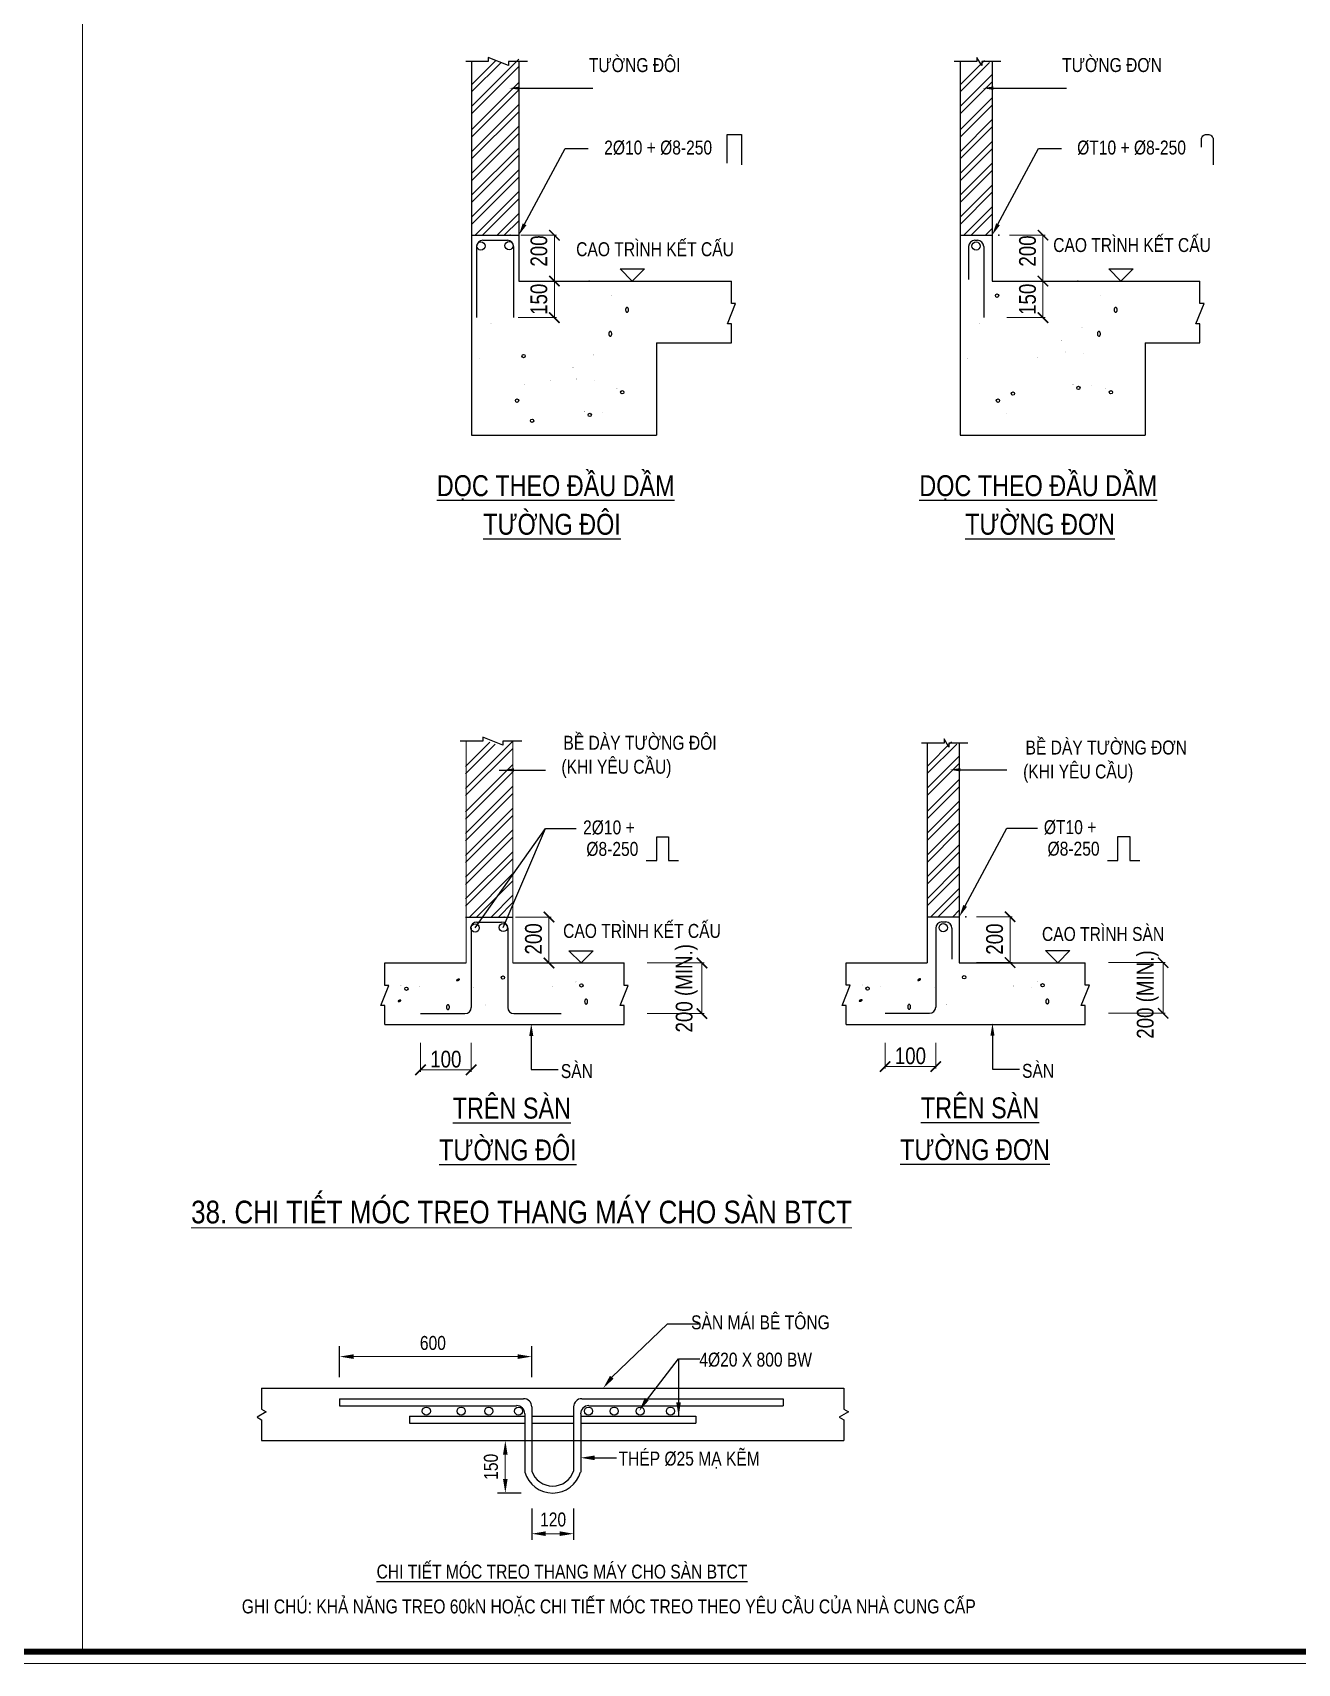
# Model space of a CAD drawing. Header units: millimetres. Extents: x -88960 to 836140, y 175458 to 320791.
# Drawn here: x 204716 to 226078, y 176958 to 204501 of the extents above; entities that cross this region are included whole.
import ezdxf
from ezdxf.enums import TextEntityAlignment as Align

# ---------------------------------------------------------------- set-up
doc = ezdxf.new("R2010")
doc.units = ezdxf.units.MM
doc.header["$LTSCALE"] = 1000
doc.layers.get('0').update_dxf_attribs({"linetype": 'CONTINUOUS'})
doc.layers.get('DEFPOINTS').update_dxf_attribs({"linetype": 'CONTINUOUS'})
for name, color, linetype, lineweight in [('Ap0314_Kh', 253, 'CONTINUOUS', 15), ('DBAO', 2, 'CONTINUOUS', 13), ('KTH', 154, 'CONTINUOUS', 15), ('TEXT', 1, 'CONTINUOUS', 15)]:
    doc.layers.add(name, color=color, linetype=linetype, lineweight=lineweight)
for name, color, linetype in [('BRICK', 1, 'CONTINUOUS'), ('CONC', 7, 'CONTINUOUS'), ('DIM', 1, 'CONTINUOUS'), ('EXT', 7, 'CONTINUOUS'), ('REBAR', 1, 'CONTINUOUS'), ('REINFT', 4, 'CONTINUOUS'), ('S-_ANOT----_A-', 7, 'CONTINUOUS'), ('TXTC', 4, 'CONTINUOUS'), ('TXTC-T400', 4, 'CONTINUOUS')]:
    doc.layers.add(name, color=color, linetype=linetype)
doc.styles.add('NKC-ARIAL', font='arial.ttf', dxfattribs={"width": 0.8})
doc.styles.add('NKC_ARIAL', font='arial.ttf', dxfattribs={"width": 0.8})
doc.styles.add('romans', font='romans.shx', dxfattribs={"width": 0.8})
doc.styles.add('TTP-HelCon', font='VHELVCN_0.TTF')
doc.dimstyles.new('MS30', dxfattribs={"dimscale": 30, "dimtxt": 10, "dimasz": 2.5, "dimexe": 1, "dimexo": 1, "dimgap": 1, "dimtad": 1, "dimdec": 0, "dimzin": 0, "dimdsep": 46, "dimtxsty": 'romans', "dimcen": 0.09, "dimclrd": 1, "dimclre": 1, "dimclrt": 256, "dimadec": 0, "dimazin": 0, "dimtfac": 1, "dimtdec": 0, "dimtmove": 2, "dimatfit": 3, "dimfxl": 1, "dimtolj": 1, "dimtzin": 0, "dimarcsym": 0})

# ---------------------------------------------------------------- blocks, each defined once
blk = doc.blocks.new('_ARCHTICK')
at = {"color": 0, "linetype": 'ByBlock', "const_width": 0.15}
blk.add_lwpolyline([(-0.5, -0.5), (0.5, 0.5)], dxfattribs=at)
blk = doc.blocks.new('*D914')
at = {"layer": 'DEFPOINTS', "color": 0, "transparency": 16777216}
for p in [(5985, 1942), (6495, 1942), (5948, 1418)]:
    blk.add_point(p, dxfattribs=at)
at = {"layer": 'S-_ANOT----_A-', "color": 1, "lineweight": -2, "transparency": 16777216}
for p, q in [((6015, 1942), (6525, 1942)), ((6495, 1418), (6495, 1942)), ((5978, 1418), (6525, 1418))]:
    blk.add_line(p, q, dxfattribs=at)
at = {"layer": 'S-_ANOT----_A-', "color": 1, "lineweight": -2, "transparency": 16777216, "xscale": 150, "yscale": 150, "zscale": 150}
for p, rotation in [((6495, 1942), 90), ((6495, 1418), 270)]:
    blk.add_blockref('_ARCHTICK', p, dxfattribs=dict(at, rotation=rotation))
at = {"layer": 'S-_ANOT----_A-', "transparency": 16777216, "insert": (6274, 1681), "char_height": 240, "attachment_point": 5, "rotation": 90, "style": 'NKC-ARIAL'}
blk.add_mtext('\\A1;150', dxfattribs=at)
blk = doc.blocks.new('*D915')
at = {"layer": 'DEFPOINTS', "color": 0, "transparency": 16777216}
for p in [(5985, 2600), (6495, 2600), (5985, 1942)]:
    blk.add_point(p, dxfattribs=at)
at = {"layer": 'S-_ANOT----_A-', "color": 1, "lineweight": -2, "transparency": 16777216}
for p, q in [((6015, 2600), (6525, 2600)), ((6495, 1942), (6495, 2600)), ((6015, 1942), (6525, 1942))]:
    blk.add_line(p, q, dxfattribs=at)
at = {"layer": 'S-_ANOT----_A-', "color": 1, "lineweight": -2, "transparency": 16777216, "xscale": 150, "yscale": 150, "zscale": 150}
for p, rotation in [((6495, 2600), 90), ((6495, 1942), 270)]:
    blk.add_blockref('_ARCHTICK', p, dxfattribs=dict(at, rotation=rotation))
at = {"layer": 'S-_ANOT----_A-', "transparency": 16777216, "insert": (6274, 2373), "char_height": 240, "attachment_point": 5, "rotation": 90, "style": 'NKC-ARIAL'}
blk.add_mtext('\\A1;200', dxfattribs=at)
blk = doc.blocks.new('*D916')
at = {"layer": 'DEFPOINTS', "color": 0, "transparency": 16777216}
for p in [(-1017, 1942), (-507, 1942), (-1054, 1418)]:
    blk.add_point(p, dxfattribs=at)
at = {"layer": 'S-_ANOT----_A-', "color": 1, "lineweight": -2, "transparency": 16777216}
for p, q in [((-987, 1942), (-477, 1942)), ((-507, 1418), (-507, 1942)), ((-1024, 1418), (-477, 1418))]:
    blk.add_line(p, q, dxfattribs=at)
at = {"layer": 'S-_ANOT----_A-', "color": 1, "lineweight": -2, "transparency": 16777216, "xscale": 150, "yscale": 150, "zscale": 150}
for p, rotation in [((-507, 1942), 90), ((-507, 1418), 270)]:
    blk.add_blockref('_ARCHTICK', p, dxfattribs=dict(at, rotation=rotation))
at = {"layer": 'S-_ANOT----_A-', "transparency": 16777216, "insert": (-728, 1681), "char_height": 240, "attachment_point": 5, "rotation": 90, "style": 'NKC-ARIAL'}
blk.add_mtext('\\A1;150', dxfattribs=at)
blk = doc.blocks.new('*D917')
at = {"layer": 'DEFPOINTS', "color": 0, "transparency": 16777216}
for p in [(-1017, 2600), (-507, 2600), (-1017, 1942)]:
    blk.add_point(p, dxfattribs=at)
at = {"layer": 'S-_ANOT----_A-', "color": 1, "lineweight": -2, "transparency": 16777216}
for p, q in [((-987, 2600), (-477, 2600)), ((-507, 1942), (-507, 2600)), ((-987, 1942), (-477, 1942))]:
    blk.add_line(p, q, dxfattribs=at)
at = {"layer": 'S-_ANOT----_A-', "color": 1, "lineweight": -2, "transparency": 16777216, "xscale": 150, "yscale": 150, "zscale": 150}
for p, rotation in [((-507, 2600), 90), ((-507, 1942), 270)]:
    blk.add_blockref('_ARCHTICK', p, dxfattribs=dict(at, rotation=rotation))
at = {"layer": 'S-_ANOT----_A-', "transparency": 16777216, "insert": (-728, 2373), "char_height": 240, "attachment_point": 5, "rotation": 90, "style": 'NKC-ARIAL'}
blk.add_mtext('\\A1;200', dxfattribs=at)
blk = doc.blocks.new('*D918')
at = {"layer": 'DEFPOINTS', "color": 0, "transparency": 16777216}
for p in [(-1096, -7171), (-585, -7171), (-1096, -7829)]:
    blk.add_point(p, dxfattribs=at)
at = {"layer": 'S-_ANOT----_A-', "color": 1, "lineweight": -2, "transparency": 16777216}
for p, q in [((-1066, -7171), (-555, -7171)), ((-585, -7829), (-585, -7171)), ((-1066, -7829), (-555, -7829))]:
    blk.add_line(p, q, dxfattribs=at)
at = {"layer": 'S-_ANOT----_A-', "color": 1, "lineweight": -2, "transparency": 16777216, "xscale": 150, "yscale": 150, "zscale": 150}
for p, rotation in [((-585, -7171), 90), ((-585, -7829), 270)]:
    blk.add_blockref('_ARCHTICK', p, dxfattribs=dict(at, rotation=rotation))
at = {"layer": 'S-_ANOT----_A-', "transparency": 16777216, "insert": (-806, -7484), "char_height": 240, "attachment_point": 5, "rotation": 90, "style": 'NKC-ARIAL'}
blk.add_mtext('\\A1;200', dxfattribs=at)
blk = doc.blocks.new('*D919')
at = {"layer": 'DEFPOINTS', "color": 0, "transparency": 16777216}
for p in [(793, -7829), (1608, -7829), (793, -8554)]:
    blk.add_point(p, dxfattribs=at)
at = {"layer": 'S-_ANOT----_A-', "color": 1, "lineweight": -2, "transparency": 16777216}
for p, q in [((823, -7829), (1638, -7829)), ((1608, -8554), (1608, -7829)), ((823, -8554), (1638, -8554))]:
    blk.add_line(p, q, dxfattribs=at)
at = {"layer": 'S-_ANOT----_A-', "color": 1, "lineweight": -2, "transparency": 16777216, "xscale": 150, "yscale": 150, "zscale": 150}
for p, rotation in [((1608, -7829), 90), ((1608, -8554), 270)]:
    blk.add_blockref('_ARCHTICK', p, dxfattribs=dict(at, rotation=rotation))
at = {"layer": 'S-_ANOT----_A-', "transparency": 16777216, "insert": (1388, -8192), "char_height": 240, "attachment_point": 5, "rotation": 90, "style": 'NKC-ARIAL'}
blk.add_mtext('\\A1;200 (MIN.)', dxfattribs=at)
blk = doc.blocks.new('LEV')
for p, q in [((-197, 197), (197, 197)), ((-197, 197), (0, 0)), ((197, 197), (0, 0))]:
    blk.add_line(p, q)
blk = doc.blocks.new('*D920')
at = {"layer": 'DEFPOINTS', "color": 0, "transparency": 16777216}
for p in [(7402, -7825), (8217, -7825), (7402, -8551)]:
    blk.add_point(p, dxfattribs=at)
at = {"layer": 'S-_ANOT----_A-', "color": 1, "lineweight": -2, "transparency": 16777216}
for p, q in [((7432, -7825), (8247, -7825)), ((8217, -8551), (8217, -7825)), ((7432, -8551), (8247, -8551))]:
    blk.add_line(p, q, dxfattribs=at)
at = {"layer": 'S-_ANOT----_A-', "color": 1, "lineweight": -2, "transparency": 16777216, "xscale": 150, "yscale": 150, "zscale": 150}
for p, rotation in [((8217, -7825), 90), ((8217, -8551), 270)]:
    blk.add_blockref('_ARCHTICK', p, dxfattribs=dict(at, rotation=rotation))
at = {"layer": 'S-_ANOT----_A-', "transparency": 16777216, "insert": (7996, -8282), "char_height": 240, "attachment_point": 5, "rotation": 90, "style": 'NKC-ARIAL'}
blk.add_mtext('\\A1;200 (MIN.)', dxfattribs=at)
blk = doc.blocks.new('*D921')
at = {"layer": 'DEFPOINTS', "color": 0, "transparency": 16777216}
for p in [(5514, -7167), (6024, -7167), (5514, -7825)]:
    blk.add_point(p, dxfattribs=at)
at = {"layer": 'S-_ANOT----_A-', "color": 1, "lineweight": -2, "transparency": 16777216}
for p, q in [((5544, -7167), (6054, -7167)), ((6024, -7825), (6024, -7167)), ((5544, -7825), (6054, -7825))]:
    blk.add_line(p, q, dxfattribs=at)
at = {"layer": 'S-_ANOT----_A-', "color": 1, "lineweight": -2, "transparency": 16777216, "xscale": 150, "yscale": 150, "zscale": 150}
for p, rotation in [((6024, -7167), 90), ((6024, -7825), 270)]:
    blk.add_blockref('_ARCHTICK', p, dxfattribs=dict(at, rotation=rotation))
at = {"layer": 'S-_ANOT----_A-', "transparency": 16777216, "insert": (5803, -7487), "char_height": 240, "attachment_point": 5, "rotation": 90, "style": 'NKC-ARIAL'}
blk.add_mtext('\\A1;200', dxfattribs=at)
blk = doc.blocks.new('*D922')
at = {"layer": 'DEFPOINTS', "color": 0, "transparency": 16777216}
for p in [(-2426, -8945), (-1700, -8945), (-2426, -9361)]:
    blk.add_point(p, dxfattribs=at)
at = {"layer": 'S-_ANOT----_A-', "color": 1, "lineweight": -2, "transparency": 16777216}
for p, q in [((-2426, -8975), (-2426, -9391)), ((-1700, -8975), (-1700, -9391)), ((-1700, -9361), (-2426, -9361))]:
    blk.add_line(p, q, dxfattribs=at)
at = {"layer": 'S-_ANOT----_A-', "color": 1, "lineweight": -2, "transparency": 16777216, "xscale": 150, "yscale": 150, "zscale": 150, "rotation": 180}
blk.add_blockref('_ARCHTICK', (-2426, -9361), dxfattribs=at)
at = {"layer": 'S-_ANOT----_A-', "color": 1, "lineweight": -2, "transparency": 16777216, "xscale": 150, "yscale": 150, "zscale": 150}
blk.add_blockref('_ARCHTICK', (-1700, -9361), dxfattribs=at)
at = {"layer": 'S-_ANOT----_A-', "transparency": 16777216, "insert": (-2063, -9209), "char_height": 240, "attachment_point": 5, "style": 'NKC-ARIAL'}
blk.add_mtext('\\A1;100', dxfattribs=at)
blk = doc.blocks.new('*D923')
at = {"layer": 'DEFPOINTS', "color": 0, "transparency": 16777216}
for p in [(4232, -8945), (4958, -8945), (4232, -9314)]:
    blk.add_point(p, dxfattribs=at)
at = {"layer": 'S-_ANOT----_A-', "color": 1, "lineweight": -2, "transparency": 16777216}
for p, q in [((4232, -8975), (4232, -9344)), ((4958, -8975), (4958, -9344)), ((4958, -9314), (4232, -9314))]:
    blk.add_line(p, q, dxfattribs=at)
at = {"layer": 'S-_ANOT----_A-', "color": 1, "lineweight": -2, "transparency": 16777216, "xscale": 150, "yscale": 150, "zscale": 150, "rotation": 180}
blk.add_blockref('_ARCHTICK', (4232, -9314), dxfattribs=at)
at = {"layer": 'S-_ANOT----_A-', "color": 1, "lineweight": -2, "transparency": 16777216, "xscale": 150, "yscale": 150, "zscale": 150}
blk.add_blockref('_ARCHTICK', (4958, -9314), dxfattribs=at)
at = {"layer": 'S-_ANOT----_A-', "transparency": 16777216, "insert": (4595, -9161), "char_height": 240, "attachment_point": 5, "style": 'NKC-ARIAL'}
blk.add_mtext('\\A1;100', dxfattribs=at)
blk = doc.blocks.new('SGFSDGFXH')
at = {"color": 10, "linetype": 'ByBlock'}
for p, q in [((-2954, 954), (-401, 954)), ((-679, -350), (-679, -901)), ((-200, -1584), (200, -1584))]:
    blk.add_line(p, q, dxfattribs=at)
for points in [[(-2854, 987), (-2854, 921), (-3054, 954)], [(-501, 987), (-501, 921), (-300, 954)], [(-712, -451), (-646, -451), (-679, -250)], [(-712, -801), (-646, -801), (-679, -1001)], [(-100, -1550), (-100, -1617), (-300, -1584)], [(100, -1550), (100, -1617), (300, -1584)]]:
    blk.add_solid(points, dxfattribs=at)
at = {"layer": 'DIM'}
for p, q in [((-3054, 658), (-3054, 1102)), ((-300, 658), (-300, 1102)), ((1805, 920), (2032, 920)), ((2032, 920), (2107, 920)), ((-450, -1001), (-793, -1001)), ((-300, -1223), (-300, -1673)), ((300, -1223), (300, -1673))]:
    blk.add_line(p, q, dxfattribs=at)
at = {"layer": 'DIM', "color": 10}
for p, q in [((1295, 261), (1805, 920)), ((1805, 920), (1805, 100)), ((501, -496), (788, -496)), ((788, -496), (913, -496))]:
    blk.add_line(p, q, dxfattribs=at)
for points in [[(1377, 327), (1320, 363), (1241, 176)], [(1837, 301), (1770, 300), (1805, 100)], [(601, -530), (601, -463), (401, -496)]]:
    blk.add_solid(points, dxfattribs=at)
at = {"layer": 'EXT', "color": 10}
for p, q in [((848, 658), (1647, 1425)), ((1647, 1425), (2109, 1425))]:
    blk.add_line(p, q, dxfattribs=at)
at = {"layer": 'EXT'}
for p, q in [((-4172, 501), (4172, 501)), ((-3054, 350), (-417, 350)), ((-3054, 350), (-3054, 250)), ((-3054, 250), (-517, 250)), ((417, 350), (3304, 350)), ((517, 250), (3304, 250)), ((3304, 350), (3304, 250)), ((-2053, 100), (-401, 100)), ((-2053, 100), (-2053, 0)), ((-2053, 0), (-401, 0)), ((-401, 134), (-401, -701)), ((-300, 234), (-300, -686)), ((-300, 100), (300, 100)), ((-300, 0), (300, 0)), ((300, 234), (300, -686)), ((401, 134), (401, -701)), ((401, 100), (2053, 100)), ((401, 0), (2053, 0)), ((2053, 100), (2053, 0)), ((-4172, -250), (4172, -250))]:
    blk.add_line(p, q, dxfattribs=at)
for points in [[(-4172, 501), (-4172, 200), (-4107, 163), (-4237, 88), (-4172, 50), (-4172, -250)], [(4172, 501), (4172, 200), (4237, 163), (4107, 88), (4172, 50), (4172, -250)]]:
    blk.add_lwpolyline(points, dxfattribs=at)
for centre, radius, start, end in [((-517, 134), 117, 0, 90), ((-417, 234), 117, 0, 90), ((417, 234), 117, 90, 180), ((517, 134), 117, 90, 180), ((0, -584), 417, 196.2602, 343.7398), ((0, -584), 317, 198.6717, 341.3283)]:
    blk.add_arc(centre, radius, start, end, dxfattribs=at)
at = {"layer": 'EXT', "color": 10}
blk.add_solid([(874, 638), (821, 679), (724, 501)], dxfattribs=at)
at = {"layer": 'REINFT'}
for centre in [(-1811, 173), (-1311, 173), (-916, 173), (-489, 173), (513, 173), (881, 173), (1253, 173), (1688, 173)]:
    blk.add_circle(centre, 58.4, dxfattribs=at)
at = {"layer": 'TEXT', "style": 'NKC_ARIAL', "width": 0.8}
for s, p in [('SÀN MÁI BÊ TÔNG', (2977, 1471)), ('600', (-1717, 1150)), ('4%%C20 X 800 BW', (2909, 911)), ('THÉP %%C25 MẠ KẼM', (1955, -502)), ('120', (6, -1380))]:
    blk.add_text(s, height=200, dxfattribs=at).set_placement(p, align=Align.MIDDLE)
blk.add_text('150', height=200, rotation=90, dxfattribs=at).set_placement((-886, -625), align=Align.MIDDLE)
blk.add_text('GHI CHÚ: KHẢ NĂNG TREO 60kN HOẶC CHI TIẾT MÓC TREO THEO YÊU CẦU CỦA NHÀ CUNG CẤP', height=200, dxfattribs=at).set_placement((-4455, -2626), align=Align.MIDDLE_LEFT)
at = {"layer": 'TXTC', "style": 'NKC_ARIAL', "width": 0.8}
blk.add_text('%%UCHI TIẾT MÓC TREO THANG MÁY CHO SÀN BTCT', height=200, dxfattribs=at).set_placement((-2524, -2227))
blk = doc.blocks.new('CHG_XX_Khung ten')
blk.add_lwpolyline([(15, 579), (826, 579), (826, 15), (15, 15)], close=True)
at = {"color": 4, "linetype": 'Continuous', "const_width": 1}
blk.add_lwpolyline([(17, 577), (824, 577), (824, 17), (17, 17)], close=True, dxfattribs=at)
blk = doc.blocks.new('GFDXGFD')
for p, q in [((-1773.3, -7828.8), (-1773.3, -4652.3)), ((-1101, -7828.8), (-1101, -4652.3))]:
    blk.add_line(p, q)
at = {"layer": 'BRICK'}
for p, q in [((-1695, 4443.6), (-1017.5, 5121.1)), ((-1695, 4756), (-1346.2, 5104.9)), ((-1695, 4651.9), (-1271.8, 5075.1)), ((-1695, 4339.4), (-1017.5, 5017)), ((5307, 4756), (5655.8, 5104.9)), ((5307, 4651.9), (5730.2, 5075.1)), ((-1695, 4108.8), (-1017.5, 4786.3)), ((-1695, 4004.6), (-1017.5, 4682.2)), ((5307, 4443.6), (5766.6, 4903.2)), ((5307, 4339.4), (5766.6, 4799.1)), ((-1695, 3796.3), (-1017.5, 4473.9)), ((5307, 4108.8), (5766.6, 4568.4)), ((5307, 4004.6), (5766.6, 4464.3)), ((-1695, 3692.2), (-1017.5, 4369.7)), ((5307, 3796.3), (5766.6, 4256)), ((-1695, 3483.9), (-1017.5, 4161.4)), ((-1695, 3379.7), (-1017.5, 4057.3)), ((5307, 3692.2), (5766.6, 4151.8)), ((-1695, 3171.4), (-1017.5, 3849)), ((-1695, 3067.2), (-1017.5, 3744.8)), ((5307, 3483.9), (5766.6, 3943.5)), ((5307, 3379.7), (5766.6, 3839.4)), ((-1695, 2858.9), (-1017.5, 3536.5)), ((5307, 3171.4), (5766.6, 3631.1)), ((5307, 3067.2), (5766.6, 3526.9)), ((-1695, 2754.8), (-1017.5, 3432.3)), ((5307, 2858.9), (5766.6, 3318.6)), ((-1641.3, 2600.2), (-1017.5, 3224)), ((-1537.2, 2600.2), (-1017.5, 3119.9)), ((5307, 2754.8), (5766.6, 3214.4)), ((-1328.8, 2600.2), (-1017.5, 2911.6)), ((-1224.7, 2600.2), (-1017.5, 2807.4)), ((5360.7, 2600.2), (5766.6, 3006.1)), ((5464.8, 2600.2), (5766.6, 2902)), ((5673.1, 2600.2), (5766.6, 2693.7)), ((-1778.5, -5327.5), (-1101, -4650)), ((-1778.5, -5015.1), (-1429.7, -4666.2)), ((4836, -5011.6), (5184.8, -4662.8)), ((-1778.5, -5119.2), (-1355.3, -4696)), ((-1778.5, -5431.7), (-1101, -4754.1)), ((4836, -5115.8), (5259.2, -4692.6)), ((4836, -5324.1), (5295.6, -4864.4)), ((-1778.5, -5662.3), (-1101, -4984.8)), ((-1778.5, -5766.5), (-1101, -5088.9)), ((4836, -5428.2), (5295.6, -4968.6)), ((-1778.5, -5974.8), (-1101, -5297.2)), ((4836, -5658.9), (5295.6, -5199.2)), ((4836, -5763), (5295.6, -5303.4)), ((-1778.5, -6078.9), (-1101, -5401.4)), ((4836, -5971.4), (5295.6, -5511.7)), ((-1778.5, -6287.2), (-1101, -5609.7)), ((-1778.5, -6391.4), (-1101, -5713.8)), ((4836, -6075.5), (5295.6, -5615.9)), ((4836, -6283.8), (5295.6, -5824.2)), ((-1778.5, -6599.7), (-1101, -5922.1)), ((-1778.5, -6703.9), (-1101, -6026.3)), ((4836, -6388), (5295.6, -5928.3)), ((-1778.5, -6912.2), (-1101, -6234.6)), ((4836, -6596.3), (5295.6, -6136.6)), ((4836, -6700.4), (5295.6, -6240.8)), ((-1778.5, -7016.3), (-1101, -6338.8)), ((4836, -6908.7), (5295.6, -6449.1)), ((-1724.8, -7170.9), (-1101, -6547.1)), ((-1620.7, -7170.9), (-1101, -6651.2)), ((4836, -7012.9), (5295.6, -6553.2)), ((4889.7, -7167.5), (5295.6, -6761.5)), ((-1412.4, -7170.9), (-1101, -6859.5)), ((-1308.2, -7170.9), (-1101, -6963.7)), ((4993.8, -7167.5), (5295.6, -6865.7)), ((5202.1, -7167.5), (5295.6, -7074))]:
    blk.add_line(p, q, dxfattribs=at)
at = {"layer": 'CONC'}
for points, const_width in [([(312.1, 1736.1, 1), (315.1, 1736.1, 1)], 2.95), ([(7314.1, 1736.1, 1), (7317, 1736.1, 1)], 2.95), ([(-1417.9, 1339.6, 1), (-1413.5, 1339.6, 1)], 4.42), ([(5584.1, 1339.6, 1), (5588.5, 1339.6, 1)], 4.42), ([(7052.3, 1272, 1), (7056.7, 1272, 1)], 4.42), ([(6759.9, 1089.2, 1), (6764.3, 1089.2, 1)], 4.42), ([(-1587.5, 827.8, 1), (-1584.5, 827.8, 1)], 2.95), ([(-242.1, 702, 1), (-237.7, 702, 1)], 4.42), ([(50.3, 884.8, 1), (54.8, 884.8, 1)], 4.42), ([(5414.5, 827.8, 1), (5417.5, 827.8, 1)], 2.95), ([(6416.2, 844.8, 1), (6419.2, 844.8, 1)], 2.95), ([(6811.7, 925.9, 1), (6816.1, 925.9, 1)], 4.42), ([(7073.5, 910.6, 1), (7076.4, 910.6, 1)], 2.95), ([(-569.5, 520.1, 1), (-566.6, 520.1, 1)], 2.95), ([(-190.3, 538.7, 1), (-185.9, 538.7, 1)], 4.42), ([(71.5, 523.3, 1), (74.4, 523.3, 1)], 2.95), ([(-936.3, 457.6, 1), (-933.4, 457.6, 1)], 2.95), ([(386.8, 400.1, 1), (391.2, 400.1, 1)], 4.42), ([(6922.6, 462.3, 1), (6927, 462.3, 1)], 4.42), ([(7184.4, 447, 1), (7187.3, 447, 1)], 2.95), ([(7388.8, 400.1, 1), (7393.2, 400.1, 1)], 4.42), ([(-79.4, 75.1, 1), (-75, 75.1, 1)], 4.42), ([(182.4, 59.7, 1), (185.3, 59.7, 1)], 2.95), ([(5971.2, 40.7, 1), (5974.1, 40.7, 1)], 2.95), ([(-2707.7, -8148.4, 1), (-2703.3, -8148.4, 1)], 4.42), ([(-2445.9, -8163.7, 1), (-2443, -8163.7, 1)], 2.95), ([(-536.5, -8163.1, 1), (-532.1, -8163.1, 1)], 4.42), ([(-274.7, -8178.5, 1), (-271.8, -8178.5, 1)], 2.95), ([(-200, -8100.5, 1), (-195.6, -8100.5, 1)], 4.42), ([(3901.6, -8145, 1), (3906, -8145, 1)], 4.42), ([(4163.4, -8160.3, 1), (4166.3, -8160.3, 1)], 2.95), ([(4942.4, -8179.6, 1), (4945.4, -8179.6, 1)], 2.95), ([(6072.8, -8159.7, 1), (6077.3, -8159.7, 1)], 4.42), ([(6334.6, -8175.1, 1), (6337.6, -8175.1, 1)], 2.95), ([(6409.3, -8097, 1), (6413.7, -8097, 1)], 4.42), ([(-1666.9, -8183.1, 1), (-1664, -8183.1, 1)], 2.95), ([(-1496.3, -8431.5, 1), (-1491.8, -8431.5, 1)], 4.42), ([(5113.1, -8428.1, 1), (5117.5, -8428.1, 1)], 4.42)]:
    blk.add_lwpolyline(points, format="xyb", close=True, dxfattribs=dict(at, const_width=const_width))
for points in [[(555.9, 1531.1, 0.0620068), (554.2, 1545, 0.0752519), (549.7, 1555.6, 0.107045), (542.2, 1563.5, 0.1501354), (534.7, 1565.8, 0.1501354), (527.2, 1563.5, 0.107045), (519.7, 1555.6, 0.0752519), (515.2, 1545, 0.0620068), (513.5, 1531.1, 0.0620068), (515.2, 1517.2, 0.0752519), (519.7, 1506.5, 0.107045), (527.2, 1498.6, 0.1501354), (534.7, 1496.3, 0.1501354), (542.2, 1498.6, 0.107045), (549.7, 1506.5, 0.0752519), (554.2, 1517.2, 0.0620068)], [(7557.9, 1531.1, 0.0620068), (7556.2, 1545, 0.0752519), (7551.7, 1555.6, 0.107045), (7544.2, 1563.5, 0.1501354), (7536.7, 1565.8, 0.1501354), (7529.2, 1563.5, 0.107045), (7521.7, 1555.6, 0.0752519), (7517.2, 1545, 0.0620068), (7515.5, 1531.1, 0.0620068), (7517.2, 1517.2, 0.0752519), (7521.7, 1506.5, 0.107045), (7529.2, 1498.6, 0.1501354), (7536.7, 1496.3, 0.1501354), (7544.2, 1498.6, 0.107045), (7551.7, 1506.5, 0.0752519), (7556.2, 1517.2, 0.0620068)], [(315.3, 1185, 0.0620068), (313.6, 1198.9, 0.0752519), (309.1, 1209.6, 0.107045), (301.6, 1217.4, 0.1501354), (294.1, 1219.8, 0.1501354), (286.6, 1217.4, 0.107045), (279.1, 1209.6, 0.0752519), (274.6, 1198.9, 0.0620068), (272.9, 1185, 0.0620068), (274.6, 1171.1, 0.0752519), (279.1, 1160.4, 0.107045), (286.6, 1152.6, 0.1501354), (294.1, 1150.3, 0.1501354), (301.6, 1152.6, 0.107045), (309.1, 1160.4, 0.0752519), (313.6, 1171.1, 0.0620068)], [(7317.3, 1185, 0.0620068), (7315.5, 1198.9, 0.0752519), (7311.1, 1209.6, 0.107045), (7303.6, 1217.4, 0.1501354), (7296.1, 1219.8, 0.1501354), (7288.6, 1217.4, 0.107045), (7281.1, 1209.6, 0.0752519), (7276.6, 1198.9, 0.0620068), (7274.8, 1185, 0.0620068), (7276.6, 1171.1, 0.0752519), (7281.1, 1160.4, 0.107045), (7288.6, 1152.6, 0.1501354), (7296.1, 1150.3, 0.1501354), (7303.6, 1152.6, 0.107045), (7311.1, 1160.4, 0.0752519), (7315.5, 1171.1, 0.0620068)], [(-1885.5, -8079.3, 0.0354144), (-1877.4, -8075.4, 0.0474999), (-1871.9, -8071.5, 0.0907023), (-1868.1, -8066.7, 0.222969), (-1867.9, -8064.1, 0.222969), (-1869.8, -8062.4, 0.0907023), (-1875.9, -8061.6, 0.0474999), (-1882.5, -8062.5, 0.0354144), (-1891.1, -8065.3, 0.0354144), (-1899.2, -8069.2, 0.0474999), (-1904.7, -8073.1, 0.0907023), (-1908.5, -8077.9, 0.222969), (-1908.7, -8080.4, 0.222969), (-1906.8, -8082.2, 0.0907023), (-1900.7, -8083, 0.0474999), (-1894.1, -8082, 0.0354144)], [(4723.9, -8075.9, 0.0354144), (4732, -8071.9, 0.0474999), (4737.4, -8068.1, 0.0907023), (4741.3, -8063.3, 0.222969), (4741.4, -8060.7, 0.222969), (4739.5, -8058.9, 0.0907023), (4733.5, -8058.1, 0.0474999), (4726.8, -8059.1, 0.0354144), (4718.2, -8061.8, 0.0354144), (4710.1, -8065.8, 0.0474999), (4704.7, -8069.7, 0.0907023), (4700.8, -8074.4, 0.222969), (4700.7, -8077, 0.222969), (4702.6, -8078.8, 0.0907023), (4708.6, -8079.6, 0.0474999), (4715.3, -8078.6, 0.0354144)], [(-2723, -8378, 0.0354144), (-2714.9, -8374.1, 0.0474999), (-2709.4, -8370.2, 0.0907023), (-2705.6, -8365.4, 0.222969), (-2705.4, -8362.8, 0.222969), (-2707.3, -8361, 0.0907023), (-2713.4, -8360.2, 0.0474999), (-2720, -8361.2, 0.0354144), (-2728.6, -8364, 0.0354144), (-2736.7, -8367.9, 0.0474999), (-2742.2, -8371.8, 0.0907023), (-2746, -8376.5, 0.222969), (-2746.2, -8379.1, 0.222969), (-2744.3, -8380.9, 0.0907023), (-2738.2, -8381.7, 0.0474999), (-2731.6, -8380.7, 0.0354144)], [(-30.9, -8383.5, 0.0620068), (-32.7, -8369.6, 0.0752519), (-37.1, -8358.9, 0.107045), (-44.7, -8351.1, 0.1501354), (-52.2, -8348.8, 0.1501354), (-59.6, -8351.1, 0.107045), (-67.2, -8358.9, 0.0752519), (-71.6, -8369.6, 0.0620068), (-73.4, -8383.5, 0.0620068), (-71.6, -8397.4, 0.0752519), (-67.2, -8408.1, 0.107045), (-59.6, -8415.9, 0.1501354), (-52.2, -8418.2, 0.1501354), (-44.7, -8415.9, 0.107045), (-37.1, -8408.1, 0.0752519), (-32.7, -8397.4, 0.0620068)], [(3886.3, -8374.5, 0.0354144), (3894.4, -8370.6, 0.0474999), (3899.9, -8366.7, 0.0907023), (3903.8, -8362, 0.222969), (3903.9, -8359.4, 0.222969), (3902, -8357.6, 0.0907023), (3896, -8356.8, 0.0474999), (3889.3, -8357.8, 0.0354144), (3880.7, -8360.5, 0.0354144), (3872.6, -8364.4, 0.0474999), (3867.1, -8368.3, 0.0907023), (3863.3, -8373.1, 0.222969), (3863.1, -8375.7, 0.222969), (3865, -8377.4, 0.0907023), (3871.1, -8378.3, 0.0474999), (3877.8, -8377.3, 0.0354144)], [(6578.4, -8380.1, 0.0620068), (6576.7, -8366.2, 0.0752519), (6572.2, -8355.5, 0.107045), (6564.7, -8347.6, 0.1501354), (6557.2, -8345.3, 0.1501354), (6549.7, -8347.6, 0.107045), (6542.2, -8355.5, 0.0752519), (6537.7, -8366.2, 0.0620068), (6536, -8380.1, 0.0620068), (6537.7, -8394, 0.0752519), (6542.2, -8404.6, 0.107045), (6549.7, -8412.5, 0.1501354), (6557.2, -8414.8, 0.1501354), (6564.7, -8412.5, 0.107045), (6572.2, -8404.6, 0.0752519), (6576.7, -8394, 0.0620068)], [(-2011.1, -8462.1, 0.0620068), (-2012.8, -8448.2, 0.0752519), (-2017.3, -8437.5, 0.107045), (-2024.8, -8429.6, 0.1501354), (-2032.3, -8427.3, 0.1501354), (-2039.8, -8429.6, 0.107045), (-2047.3, -8437.5, 0.0752519), (-2051.8, -8448.2, 0.0620068), (-2053.5, -8462.1, 0.0620068), (-2051.8, -8476, 0.0752519), (-2047.3, -8486.7, 0.107045), (-2039.8, -8494.5, 0.1501354), (-2032.3, -8496.8, 0.1501354), (-2024.8, -8494.5, 0.107045), (-2017.3, -8486.7, 0.0752519), (-2012.8, -8476, 0.0620068)], [(4598.3, -8458.7, 0.0620068), (4596.5, -8444.8, 0.0752519), (4592, -8434.1, 0.107045), (4584.5, -8426.2, 0.1501354), (4577, -8423.9, 0.1501354), (4569.6, -8426.2, 0.107045), (4562, -8434.1, 0.0752519), (4557.6, -8444.8, 0.0620068), (4555.8, -8458.7, 0.0620068), (4557.6, -8472.6, 0.0752519), (4562, -8483.2, 0.107045), (4569.6, -8491.1, 0.1501354), (4577, -8493.4, 0.1501354), (4584.5, -8491.1, 0.107045), (4592, -8483.2, 0.0752519), (4596.5, -8472.6, 0.0620068)]]:
    blk.add_lwpolyline(points, format="xyb", close=True, dxfattribs=at)
for centre in [(5836.7, 1733.2), (-947.4, 866.6), (-1042.3, 228.6), (466.2, 349), (5848.9, 228.6), (6064.2, 329), (7002, 411.2), (7468.2, 349), (0, 24), (-827.1, -58.3), (-2628.3, -8199.5), (-1243.7, -8037.9), (-120.6, -8151.6), (3981, -8196.1), (5365.7, -8034.4), (6488.7, -8148.1)]:
    blk.add_circle(centre, 24, dxfattribs=at)
at = {"layer": 'DEFPOINTS', "color": 0, "linetype": 'ByBlock'}
for p in [(-2409.3, -8800.6), (-1693.6, -8741.7), (4200.1, -8797.2), (4915.7, -8738.3)]:
    blk.add_point(p, dxfattribs=at)
at = {"layer": 'DIM'}
for p, q in [((-1002.8, 4706.7), (45.9, 4706.7)), ((5781.3, 4706.7), (6829.9, 4706.7)), ((-933.8, 2755.9), (-351.3, 3840.8)), ((-351.3, 3840.8), (-23.2, 3840.8)), ((5850.3, 2755.9), (6432.8, 3840.8)), ((6432.8, 3840.8), (6760.9, 3840.8)), ((-1299, -5064.4), (-633.8, -5064.4)), ((5310.3, -5061), (5975.6, -5061)), ((-1643.1, -7327.1), (-632, -5901.5)), ((-1239.8, -7321.3), (-632, -5901.5)), ((-632, -5901.5), (-194.3, -5901.5)), ((5379.3, -7011.8), (5977.3, -5898)), ((5977.3, -5898), (6415, -5898)), ((-838.1, -8875.9), (-838.1, -9354.1)), ((5771.2, -8872.5), (5771.2, -9350.6)), ((-838.1, -9354.1), (-451.6, -9354.1)), ((5771.2, -9350.6), (6157.7, -9350.6))]:
    blk.add_line(p, q, dxfattribs=at)
for points in [[(1969.9, 3634.1), (1969.9, 4044), (2175, 4044), (2175, 3608.5)], [(808.7, -6362.4), (958.9, -6362.4), (958.9, -6021.4), (1129.5, -6021.4), (1129.5, -6362.4), (1271.7, -6362.4)], [(7418, -6359), (7568.3, -6359), (7568.3, -6018), (7738.9, -6018), (7738.9, -6359), (7881, -6359)]]:
    blk.add_lwpolyline(points, dxfattribs=at)
blk.add_lwpolyline([(8766, 3859), (8766, 3970.4, -0.4142136), (8839.6, 4044), (8859.6, 4044, -0.4142136), (8933.2, 3970.4), (8933.2, 3608.5)], format="xyb", dxfattribs=at)
for p in [(-1141.3, 2600.2), (5860.7, 2600.2), (-9.1, 1942.3), (6992.9, 1942.3), (-1224.8, -7170.9), (5389.7, -7167.5)]:
    blk.add_point(p, dxfattribs=at)
for points in [[(-1002.8, 4682.1), (-1002.8, 4731.2), (-1150.1, 4706.7)], [(5781.3, 4682.1), (5781.3, 4731.2), (5634, 4706.7)], [(-907.9, 2742), (-959.8, 2769.8), (-1017.5, 2600.2)], [(5876.2, 2742), (5824.3, 2769.8), (5766.6, 2600.2)], [(-1086.3, -5089), (-1086.3, -5039.9), (-1233.6, -5064.4)], [(5310.3, -5085.6), (5310.3, -5036.5), (5163, -5061)], [(5405.2, -7025.7), (5353.3, -6997.8), (5295.6, -7167.5)], [(-867.6, -8875.9), (-808.7, -8875.9), (-838.1, -8699.1)], [(5741.7, -8872.5), (5800.7, -8872.5), (5771.2, -8695.7)]]:
    blk.add_solid(points, dxfattribs=at)
at = {"layer": 'EXT'}
for p, q in [((-1695, 5086.1), (-1695, -267.1)), ((-1017.5, 5086.1), (-1017.5, 1942.3)), ((5307, 5086.1), (5307, -267.1)), ((5766.6, 5086.1), (5766.6, 1942.3)), ((-1695, 2600.2), (-1017.5, 2600.2)), ((5307, 2600.2), (5766.6, 2600.2)), ((-1017.5, 1942.3), (2029.9, 1942.3)), ((5766.6, 1942.3), (8745, 1942.3)), ((956.3, 1058.5), (956.3, -267.1)), ((956.3, 1058.5), (2029.9, 1058.5)), ((7958.3, 1058.5), (7958.3, -267.1)), ((7958.3, 1058.5), (8745, 1058.5)), ((-1695, -267.1), (956.3, -267.1)), ((5307, -267.1), (7958.3, -267.1)), ((4836, -4681.5), (4836, -7825.4)), ((5295.6, -4681.5), (5295.6, -7825.4)), ((-1778.5, -7170.9), (-1101, -7170.9)), ((4836, -7167.5), (5295.6, -7167.5)), ((-2936.8, -7828.8), (-1773.3, -7828.8)), ((-1101, -7828.8), (492.4, -7828.8)), ((3672.5, -7825.4), (4836, -7825.4)), ((5295.6, -7825.4), (7101.7, -7825.4)), ((-2936.8, -8712.6), (492.4, -8712.6)), ((3672.5, -8709.2), (7101.7, -8709.2))]:
    blk.add_line(p, q, dxfattribs=at)
for points in [[(-893.7, 5090.3), (-1165.4, 5090.3), (-1165.4, 5032.6), (-1454.1, 5148.1), (-1454.1, 5090.3), (-1777.5, 5090.3)], [(5890.4, 5090.3), (5618.7, 5090.3), (5618.7, 5032.6), (5547.9, 5148.1), (5547.9, 5090.3), (5224.5, 5090.3)], [(2029.9, 1058.5), (2029.9, 1330.2), (1972.2, 1330.2), (2087.7, 1618.9), (2029.9, 1618.9), (2029.9, 1942.3)], [(8745, 1058.5), (8745, 1330.2), (8687.3, 1330.2), (8802.8, 1618.9), (8745, 1618.9), (8745, 1942.3)], [(-972.1, -4652.3), (-1243.7, -4652.3), (-1243.7, -4710), (-1532.4, -4594.5), (-1532.4, -4652.3), (-1855.8, -4652.3)], [(5419.4, -4677.4), (5147.7, -4677.4), (5147.7, -4735.1), (5076.9, -4619.6), (5076.9, -4677.4), (4753.5, -4677.4)], [(-2936.8, -8712.6), (-2936.8, -8440.9), (-2994.6, -8440.9), (-2879.1, -8152.2), (-2936.8, -8152.2), (-2936.8, -7828.8)], [(492.4, -8712.6), (492.4, -8440.9), (434.7, -8440.9), (550.1, -8152.2), (492.4, -8152.2), (492.4, -7828.8)], [(3672.5, -8709.2), (3672.5, -8437.5), (3614.8, -8437.5), (3730.3, -8148.8), (3672.5, -8148.8), (3672.5, -7825.4)], [(7101.7, -8709.2), (7101.7, -8437.5), (7044, -8437.5), (7159.5, -8148.8), (7101.7, -8148.8), (7101.7, -7825.4)]]:
    blk.add_lwpolyline(points, dxfattribs=at)
at = {"layer": 'REBAR'}
for centre in [(-1559.6, 2444), (-1156.3, 2449.8), (5536.4, 2444), (-1643.1, -7327.1), (-1239.8, -7321.3), (5065.4, -7323.7)]:
    blk.add_circle(centre, 58.9, dxfattribs=at)
at = {"layer": 'REINFT', "color": 5}
for p, q in [((-1621.4, 2438.2), (-1621.4, 1418.4)), ((-1533, 2526.5), (-1179.5, 2526.5)), ((-1091.1, 2438.2), (-1091.1, 1418.4)), ((5429.2, 2438.2), (5429.2, 1963.6)), ((5517.6, 2526.5), (5556.9, 2526.5)), ((5645.3, 2438.2), (5645.3, 1418.4)), ((5046.7, -7241.1), (5101.7, -7241.1)), ((-1699.7, -7332.9), (-1699.7, -8466)), ((-1616.5, -7244.6), (-1263, -7244.6)), ((-1174.6, -7332.9), (-1174.6, -8466)), ((4958.4, -7329.5), (4958.4, -8462.5)), ((5190.1, -7329.5), (5190.1, -7776.1)), ((-2425.7, -8554.4), (-1788.1, -8554.4)), ((-1086.2, -8554.4), (-408.8, -8554.4)), ((4232.4, -8550.9), (4870, -8550.9))]:
    blk.add_line(p, q, dxfattribs=at)
for centre, start, end in [((-1533, 2438.2), 90, 180), ((-1179.5, 2438.2), 0, 90), ((5517.6, 2438.2), 90, 180), ((5556.9, 2438.2), 0, 90), ((5046.7, -7329.5), 90, 180), ((5101.7, -7329.5), 0, 90), ((-1616.5, -7332.9), 90, 180), ((-1263, -7332.9), 0, 90), ((-1788.1, -8466), 270, 0), ((-1086.2, -8466), 180, 270), ((4870, -8462.5), 270, 0)]:
    blk.add_arc(centre, 88.4, start, end, dxfattribs=at)
at = {"layer": 'DIM', "xscale": 0.8837681092892614, "yscale": 0.8837681092892614, "zscale": 0.8837681452861468}
for p in [(609.9, 1942.3), (7611.9, 1942.3), (-125.1, -7828.8), (6705.9, -7825.4)]:
    blk.add_blockref('LEV', p, dxfattribs=at)
at = {"layer": 'TEXT', "style": 'NKC_ARIAL', "width": 0.8}
for s, p in [('TƯỜNG ĐÔI', (643.9, 5062.8)), ('TƯỜNG ĐƠN', (7484.7, 5062.8)), ('2%%C10 + %%C8-250', (980.2, 3856.2)), ('%%CT10 + %%C8-250', (7764.3, 3856.2)), ('BỀ DÀY TƯỜNG ĐÔI', (720.1, -4644.8)), ('BỀ DÀY TƯỜNG ĐƠN', (7401.3, -4713.3)), ('(KHI YÊU CẦU)', (382.4, -5016.9)), ('(KHI YÊU CẦU)', (6999.2, -5085.4)), ('2%%C10 + ', (305, -5886.1)), ('%%CT10 + ', (6914.3, -5882.6)), ('%%C8-250', (323.8, -6194.7)), ('%%C8-250', (6933.2, -6191.3))]:
    blk.add_text(s, height=200, dxfattribs=at).set_placement(p, align=Align.MIDDLE)
for s, p in [('CAO TRÌNH KẾT CẤU', (6641.3, 2358.9)), ('CAO TRÌNH KẾT CẤU', (-194.7, 2298.6)), ('CAO TRÌNH KẾT CẤU', (-381.7, -7470.3)), ('CAO TRÌNH SÀN', (6480.6, -7514.1)), ('SÀN', (-414.4, -9478.8)), ('SÀN', (6195, -9475.4))]:
    blk.add_text(s, height=200, dxfattribs=at).set_placement(p)
at = {"layer": 'TXTC-T400', "style": 'NKC_ARIAL', "width": 0.8}
for s, p in [('%%UDỌC THEO ĐẦU DẦM', (-2191.6, -1139.7)), ('%%UDỌC THEO ĐẦU DẦM', (4722.9, -1139.7)), ('%%UTƯỜNG ĐÔI', (-1525.7, -1692.6)), ('%%UTƯỜNG ĐƠN', (5379.8, -1692.6)), ('%%UTRÊN SÀN', (-1964.4, -10059.5)), ('%%UTRÊN SÀN', (4745.3, -10056.1)), ('%%UTƯỜNG ĐÔI', (-2158.9, -10658.2)), ('%%UTƯỜNG ĐƠN', (4447.1, -10654.8))]:
    blk.add_text(s, height=300, dxfattribs=at).set_placement(p)
at = {"layer": 'S-_ANOT----_A-'}
for base, p1, p2, text, picture, middle in [((-506.9, 2600.2), (-1017.5, 1942.3), (-1017.5, 2600.2), '200', '*D917', (-727.8, 2372.7)), ((6495.1, 2600.2), (5984.5, 1942.3), (5984.5, 2600.2), '200', '*D915', (6274.2, 2372.7)), ((-506.9, 1942.3), (-1054.3, 1418.4), (-1017.5, 1942.3), '150', '*D916', (-727.8, 1680.5)), ((6495.1, 1942.3), (5947.7, 1418.4), (5984.5, 1942.3), '150', '*D914', (6274.2, 1680.5)), ((-585.2, -7170.9), (-1095.8, -7828.8), (-1095.8, -7170.9), '200', '*D918', (-806.2, -7483.5)), ((6024.1, -7167.5), (5513.5, -7825.4), (5513.5, -7167.5), '200', '*D921', (5803.2, -7487)), ((1607.6, -7828.8), (792.8, -8554.4), (792.8, -7828.8), '200 (MIN.)', '*D919', (1388.5, -8191.6)), ((8217, -7825.4), (7402.2, -8550.9), (7402.2, -7825.4), '200 (MIN.)', '*D920', (7996, -8281.7))]:
    dim = blk.add_linear_dim(base=base, p1=p1, p2=p2, angle=90, text=text, dimstyle='MS30', override={"dimtxt": 8, "dimasz": 5, "dimtxsty": 'NKC-ARIAL', "dimblk1": 'ARCHTICK', "dimblk2": 'ARCHTICK', "dimsah": 1}, dxfattribs=at)
    dim.commit()
    dim.dimension.update_dxf_attribs({"geometry": picture, "text_midpoint": middle, "dimtype": 160})
for base, p1, p2, picture, middle in [((-2425.7, -9361.5), (-1699.7, -8945.5), (-2425.7, -8945.5), '*D922', (-2062.7, -9208.9)), ((4232.4, -9313.7), (4958.4, -8945.5), (4232.4, -8945.5), '*D923', (4595.4, -9161.1))]:
    dim = blk.add_linear_dim(base=base, p1=p1, p2=p2, text='100', dimstyle='MS30', override={"dimtxt": 8, "dimasz": 5, "dimtxsty": 'NKC-ARIAL', "dimblk1": 'ARCHTICK', "dimblk2": 'ARCHTICK', "dimsah": 1}, dxfattribs=at)
    dim.commit()
    dim.dimension.update_dxf_attribs({"geometry": picture, "text_midpoint": middle})

msp = doc.modelspace()

# ---------------------------------------------------------------- linework, layer by layer
at = {"layer": 'DBAO'}
msp.add_line((205557.21054, 233158.03182), (205557.21054, 177157.92235), dxfattribs=at)

# ---------------------------------------------------------------- block references
at = {"layer": 'KTH', "xscale": 1.1786, "yscale": 1.1786, "zscale": 1.1786}
for name, p in [('GFDXGFD', (214126.42713, 198015.39374)), ('SGFSDGFXH', (213500.4012, 181014.85877))]:
    msp.add_blockref(name, p, dxfattribs=at)

# ---------------------------------------------------------------- texts
at = {"layer": 'TEXT', "color": 2, "style": 'TTP-HelCon'}
msp.add_text('%%U38. CHI TIEÁT MOÙC TREO THANG MAÙY CHO SAØN BTCT', height=383.045, dxfattribs=at).set_placement((207393.51372, 184581.27639), align=Align.MIDDLE_LEFT)

# ---------------------------------------------------------------- next in the draw order: block references
at = {"layer": 'Ap0314_Kh', "xscale": 100, "yscale": 100, "zscale": 100}
msp.add_blockref('CHG_XX_Khung ten', (163340.32163, 175457.91904), dxfattribs=at)

doc.saveas('drawing.dxf')
